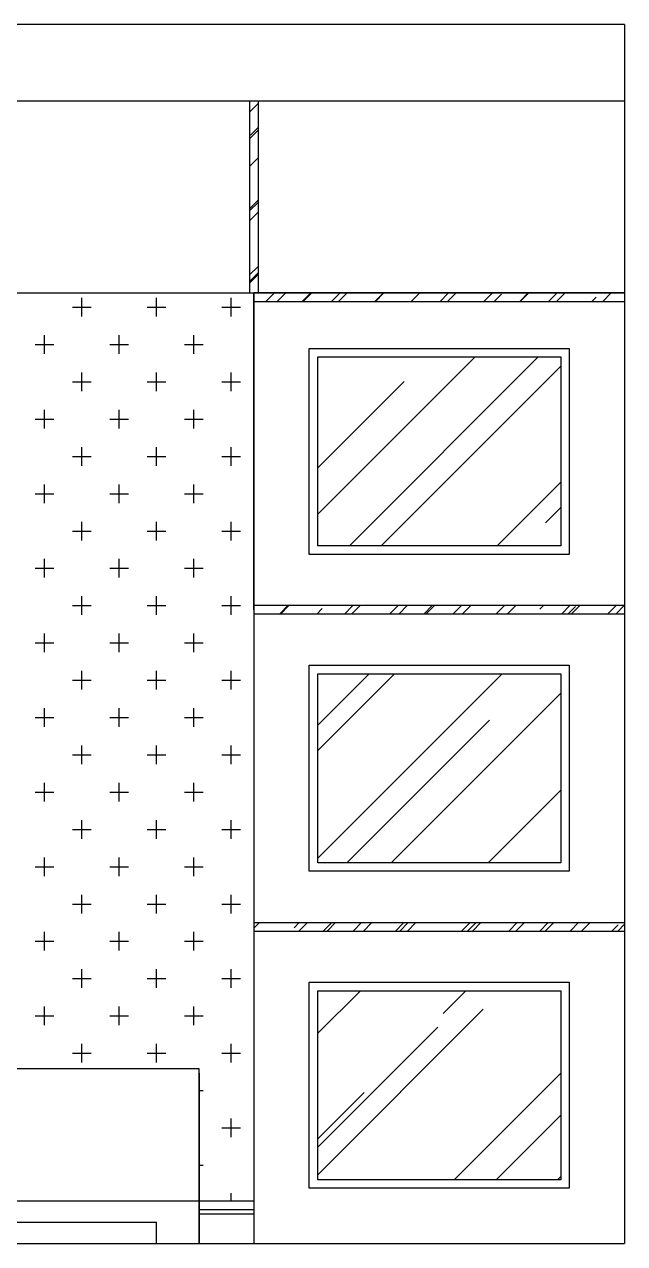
# Model space of a CAD drawing. Header units: millimetres. Extents: x 450898 to 739469, y -912654 to -458543.
# Drawn here: x 482274 to 483683, y -874484 to -871624 of the extents above; entities that cross this region are included whole.
import ezdxf

# ---------------------------------------------------------------- set-up
doc = ezdxf.new("R2010")
doc.units = ezdxf.units.MM
doc.header["$MEASUREMENT"] = 0
doc.header["$PDMODE"] = 3
doc.layers.get('0').update_dxf_attribs({"linetype": 'CONTINUOUS'})
doc.layers.get('DEFPOINTS').update_dxf_attribs({"linetype": 'CONTINUOUS'})
doc.layers.add('FIXTURE', color=2, linetype='CONTINUOUS')

# ---------------------------------------------------------------- blocks, each defined once
blk = doc.blocks.new('FHFH')
at = {"layer": 'FIXTURE', "color": 4}
for p, q in [((132514.1, -6298.8), (130314.1, -6298.8)), ((132514.1, -6708.8), (132514.1, -6298.8)), ((132514.1, -6308.8), (132514.1, -6708.8)), ((130314.1, -6608.8), (132514.1, -6608.8)), ((130414.1, -6658.8), (132414.1, -6658.8)), ((132414.1, -6708.8), (132414.1, -6658.8)), ((132414.1, -6708.8), (132514.1, -6708.8))]:
    blk.add_line(p, q, dxfattribs=at)

msp = doc.modelspace()

# ---------------------------------------------------------------- hatches: boundary and pattern name
at = {"layer": 'DEFPOINTS'}
h = msp.add_hatch(dxfattribs=at)
h.set_pattern_fill('AR-RROOF', color=44, scale=90, angle=45, style=0)
h.paths.add_polyline_path([(482822.7, -871804.1), (482802.7, -871804.1), (482802.7, -872254.1), (482812.7, -872254.1), (482822.7, -872254.1)])
h.paths.add_polyline_path([(483682.7, -872987.4), (482812.7, -872987.4), (482812.7, -872997.4), (482812.7, -873007.4), (483682.7, -873007.4)])
h.paths.add_polyline_path([(480382.7, -872987.4), (479512.7, -872987.4), (479512.7, -873007.4), (480382.7, -873007.4)])
h.paths.add_polyline_path([(480382.7, -873730.8), (479512.7, -873730.8), (479512.7, -873750.8), (480382.7, -873750.8)])
h.paths.add_polyline_path([(483682.7, -873730.8), (482812.7, -873730.8), (482812.7, -873750.8), (483682.7, -873750.8)])
h = msp.add_hatch(dxfattribs=at)
h.set_pattern_fill('AR-RROOF', color=44, scale=90, angle=45, style=0)
h.paths.add_polyline_path([(483682.7, -872274.1), (483682.7, -872254.1), (482812.7, -872254.1), (482812.7, -872274.1)])
h = msp.add_hatch(dxfattribs=at)
h.set_pattern_fill('AR-RROOF', color=251, scale=350, angle=45, style=0)
h.paths.add_polyline_path([(482962.7, -872404.1), (482962.7, -872847.4), (483532.7, -872847.4), (483532.7, -872404.1)])
h.paths.add_polyline_path([(483532.7, -873590.8), (483532.7, -873147.4), (482962.7, -873147.4), (482962.7, -873590.8)])
h.paths.add_polyline_path([(483532.7, -874334.1), (483532.7, -873890.8), (482962.7, -873890.8), (482962.7, -874334.1)])

# ---------------------------------------------------------------- linework, layer by layer
for p, q in [((483682.7, -871624.1), (479512.7, -871624.1)), ((483682.7, -871624.1), (483682.7, -874484.1)), ((483682.7, -871804.1), (479512.7, -871804.1)), ((480382.7, -872254.1), (482812.7, -872254.1)), ((483682.7, -872254.1), (482812.7, -872254.1)), ((482812.7, -872254.1), (482812.7, -874484.1)), ((482812.7, -872997.4), (482812.7, -872254.1)), ((483682.7, -872254.1), (483682.7, -872997.4)), ((480382.7, -874384.1), (482812.7, -874384.1)), ((482684.2, -874404.1), (482812.7, -874404.1)), ((482684.2, -874414.1), (482812.7, -874414.1)), ((479512.7, -874484.1), (483682.7, -874484.1))]:
    msp.add_line(p, q, dxfattribs=at)
at = {"layer": 'DEFPOINTS', "color": 4}
for p, q in [((482802.7, -871804.1), (482802.7, -872254.1)), ((482822.7, -871804.1), (482822.7, -872254.1)), ((482812.7, -872254.1), (483682.7, -872254.1)), ((482812.7, -872274.1), (483682.7, -872274.1)), ((483682.7, -872987.4), (482812.7, -872987.4)), ((483682.7, -873007.4), (482812.7, -873007.4)), ((482812.7, -873730.8), (483682.7, -873730.8)), ((482812.7, -873750.8), (483682.7, -873750.8))]:
    msp.add_line(p, q, dxfattribs=at)
at = {"layer": 'DEFPOINTS', "color": 251}
for p, q in [((482409.4, -872309.4), (482409.4, -872265.6)), ((482584.4, -872309.4), (482584.4, -872265.6)), ((482759.4, -872309.4), (482759.4, -872265.6)), ((482387.5, -872287.5), (482431.2, -872287.5)), ((482562.5, -872287.5), (482606.2, -872287.5)), ((482737.5, -872287.5), (482781.2, -872287.5)), ((482321.9, -872396.9), (482321.9, -872353.1)), ((482496.9, -872396.9), (482496.9, -872353.1)), ((482671.9, -872396.9), (482671.9, -872353.1)), ((482300, -872375), (482343.7, -872375)), ((482475, -872375), (482518.7, -872375)), ((482650, -872375), (482693.7, -872375)), ((482409.4, -872484.4), (482409.4, -872440.6)), ((482584.4, -872484.4), (482584.4, -872440.6)), ((482759.4, -872484.4), (482759.4, -872440.6)), ((482387.5, -872462.5), (482431.2, -872462.5)), ((482562.5, -872462.5), (482606.2, -872462.5)), ((482737.5, -872462.5), (482781.2, -872462.5)), ((482321.9, -872571.9), (482321.9, -872528.1)), ((482496.9, -872571.9), (482496.9, -872528.1)), ((482671.9, -872571.9), (482671.9, -872528.1)), ((482300, -872550), (482343.7, -872550)), ((482475, -872550), (482518.7, -872550)), ((482650, -872550), (482693.7, -872550)), ((482387.5, -872637.5), (482431.2, -872637.5)), ((482409.4, -872659.4), (482409.4, -872615.6)), ((482562.5, -872637.5), (482606.2, -872637.5)), ((482584.4, -872659.4), (482584.4, -872615.6)), ((482737.5, -872637.5), (482781.2, -872637.5)), ((482759.4, -872659.4), (482759.4, -872615.6)), ((482300, -872725), (482343.7, -872725)), ((482321.9, -872746.9), (482321.9, -872703.1)), ((482475, -872725), (482518.7, -872725)), ((482496.9, -872746.9), (482496.9, -872703.1)), ((482650, -872725), (482693.7, -872725)), ((482671.9, -872746.9), (482671.9, -872703.1)), ((482387.5, -872812.5), (482431.2, -872812.5)), ((482409.4, -872834.4), (482409.4, -872790.6)), ((482562.5, -872812.5), (482606.2, -872812.5)), ((482584.4, -872834.4), (482584.4, -872790.6)), ((482737.5, -872812.5), (482781.2, -872812.5)), ((482759.4, -872834.4), (482759.4, -872790.6)), ((482300, -872900), (482343.7, -872900)), ((482321.9, -872921.9), (482321.9, -872878.1)), ((482475, -872900), (482518.7, -872900)), ((482496.9, -872921.9), (482496.9, -872878.1)), ((482650, -872900), (482693.7, -872900)), ((482671.9, -872921.9), (482671.9, -872878.1)), ((482409.4, -873009.4), (482409.4, -872965.6)), ((482584.4, -873009.4), (482584.4, -872965.6)), ((482759.4, -873009.4), (482759.4, -872965.6)), ((482387.5, -872987.5), (482431.2, -872987.5)), ((482562.5, -872987.5), (482606.2, -872987.5)), ((482737.5, -872987.5), (482781.2, -872987.5)), ((482321.9, -873096.9), (482321.9, -873053.1)), ((482496.9, -873096.9), (482496.9, -873053.1)), ((482671.9, -873096.9), (482671.9, -873053.1)), ((482300, -873075), (482343.7, -873075)), ((482475, -873075), (482518.7, -873075)), ((482650, -873075), (482693.7, -873075)), ((482409.4, -873184.4), (482409.4, -873140.6)), ((482584.4, -873184.4), (482584.4, -873140.6)), ((482759.4, -873184.4), (482759.4, -873140.6)), ((482387.5, -873162.5), (482431.2, -873162.5)), ((482562.5, -873162.5), (482606.2, -873162.5)), ((482737.5, -873162.5), (482781.2, -873162.5)), ((482321.9, -873271.9), (482321.9, -873228.1)), ((482496.9, -873271.9), (482496.9, -873228.1)), ((482671.9, -873271.9), (482671.9, -873228.1)), ((482300, -873250), (482343.7, -873250)), ((482475, -873250), (482518.7, -873250)), ((482650, -873250), (482693.7, -873250)), ((482409.4, -873359.4), (482409.4, -873315.6)), ((482584.4, -873359.4), (482584.4, -873315.6)), ((482759.4, -873359.4), (482759.4, -873315.6)), ((482387.5, -873337.5), (482431.2, -873337.5)), ((482562.5, -873337.5), (482606.2, -873337.5)), ((482737.5, -873337.5), (482781.2, -873337.5)), ((482321.9, -873446.9), (482321.9, -873403.1)), ((482496.9, -873446.9), (482496.9, -873403.1)), ((482671.9, -873446.9), (482671.9, -873403.1)), ((482300, -873425), (482343.7, -873425)), ((482475, -873425), (482518.7, -873425)), ((482650, -873425), (482693.7, -873425)), ((482409.4, -873534.4), (482409.4, -873490.6)), ((482584.4, -873534.4), (482584.4, -873490.6)), ((482759.4, -873534.4), (482759.4, -873490.6)), ((482387.5, -873512.5), (482431.2, -873512.5)), ((482562.5, -873512.5), (482606.2, -873512.5)), ((482737.5, -873512.5), (482781.2, -873512.5)), ((482321.9, -873621.9), (482321.9, -873578.1)), ((482496.9, -873621.9), (482496.9, -873578.1)), ((482671.9, -873621.9), (482671.9, -873578.1)), ((482300, -873600), (482343.7, -873600)), ((482475, -873600), (482518.7, -873600)), ((482650, -873600), (482693.7, -873600)), ((482409.4, -873709.4), (482409.4, -873665.6)), ((482584.4, -873709.4), (482584.4, -873665.6)), ((482759.4, -873709.4), (482759.4, -873665.6)), ((482387.5, -873687.5), (482431.2, -873687.5)), ((482562.5, -873687.5), (482606.2, -873687.5)), ((482737.5, -873687.5), (482781.2, -873687.5)), ((482321.9, -873796.9), (482321.9, -873753.1)), ((482496.9, -873796.9), (482496.9, -873753.1)), ((482671.9, -873796.9), (482671.9, -873753.1)), ((482300, -873775), (482343.7, -873775)), ((482475, -873775), (482518.7, -873775)), ((482650, -873775), (482693.7, -873775)), ((482409.4, -873884.4), (482409.4, -873840.6)), ((482584.4, -873884.4), (482584.4, -873840.6)), ((482759.4, -873884.4), (482759.4, -873840.6)), ((482387.5, -873862.5), (482431.2, -873862.5)), ((482562.5, -873862.5), (482606.2, -873862.5)), ((482737.5, -873862.5), (482781.2, -873862.5)), ((482321.9, -873971.9), (482321.9, -873928.1)), ((482496.9, -873971.9), (482496.9, -873928.1)), ((482671.9, -873971.9), (482671.9, -873928.1)), ((482300, -873950), (482343.7, -873950)), ((482475, -873950), (482518.7, -873950)), ((482650, -873950), (482693.7, -873950)), ((482409.4, -874059.4), (482409.4, -874015.6)), ((482584.4, -874059.4), (482584.4, -874015.6)), ((482759.4, -874059.4), (482759.4, -874015.6)), ((482387.5, -874037.5), (482431.2, -874037.5)), ((482562.5, -874037.5), (482606.2, -874037.5)), ((482737.5, -874037.5), (482781.2, -874037.5)), ((482684.2, -874125), (482693.7, -874125)), ((482737.5, -874212.5), (482781.2, -874212.5)), ((482759.4, -874234.4), (482759.4, -874190.6)), ((482684.2, -874300), (482693.7, -874300)), ((482759.4, -874384.1), (482759.4, -874365.6))]:
    msp.add_line(p, q, dxfattribs=at)
at = {"layer": 'DEFPOINTS'}
for points in [[(482942.7, -872384.1), (483552.7, -872384.1), (483552.7, -872867.4), (482942.7, -872867.4)], [(482942.7, -873127.4), (483552.7, -873127.4), (483552.7, -873610.8), (482942.7, -873610.8)], [(482942.7, -873870.8), (483552.7, -873870.8), (483552.7, -874354.1), (482942.7, -874354.1)]]:
    msp.add_lwpolyline(points, close=True, dxfattribs=at)
at = {"layer": 'DEFPOINTS', "color": 4}
for points in [[(482962.7, -872404.1), (483532.7, -872404.1), (483532.7, -872847.4), (482962.7, -872847.4)], [(482962.7, -873147.4), (483532.7, -873147.4), (483532.7, -873590.8), (482962.7, -873590.8)], [(482962.7, -873890.8), (483532.7, -873890.8), (483532.7, -874334.1), (482962.7, -874334.1)]]:
    msp.add_lwpolyline(points, close=True, dxfattribs=at)
at = {"layer": 'DEFPOINTS'}
for p in [(482812.7, -872997.4), (482812.7, -873740.8)]:
    msp.add_point(p, dxfattribs=at)

# ---------------------------------------------------------------- block references
at = {"color": 4}
msp.add_blockref('FHFH', (350170.1, -867775.3), dxfattribs=at)

doc.saveas('drawing.dxf')
